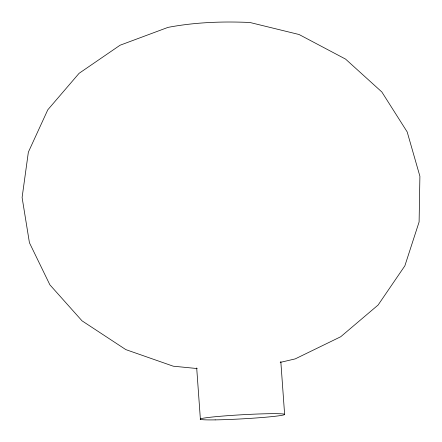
<?xml version="1.0" encoding="UTF-8"?>
<svg xmlns="http://www.w3.org/2000/svg" width="442" height="442" viewBox="0 0 442 442"><rect width="100%" height="100%" fill="white"/><g stroke="black" fill="none" stroke-linecap="round" stroke-linejoin="round"><path stroke-width="0.66" d="M280.2 362.407L295.201 358.898L340.71 336.754L378.109 305.019L404.85 265.857L419.104 221.939L419.9 176.259L407.187 131.926L381.833 91.964L345.561 59.095L299.074 34.515L249.923 22.487C222.602 21.255 194.878 22.266 167.993 27.387L120.075 45.222L79.074 73.333L47.791 109.809L28.36 152.158L22.1 197.508L29.437 242.752L49.88 284.819L82.024 320.831L125.821 349.605L173.236 366.191L197.226 368.556M280.814 361.506L284.609 414.248M196.696 367.943L200.392 419.314M215.155 419.883A42.31 2.055 -3.2 0 0 284.062 414.817A42.31 2.055 -3.2 0 0 228.293 415.64A42.31 2.055 -3.2 0 0 215.155 419.883"/></g></svg>
